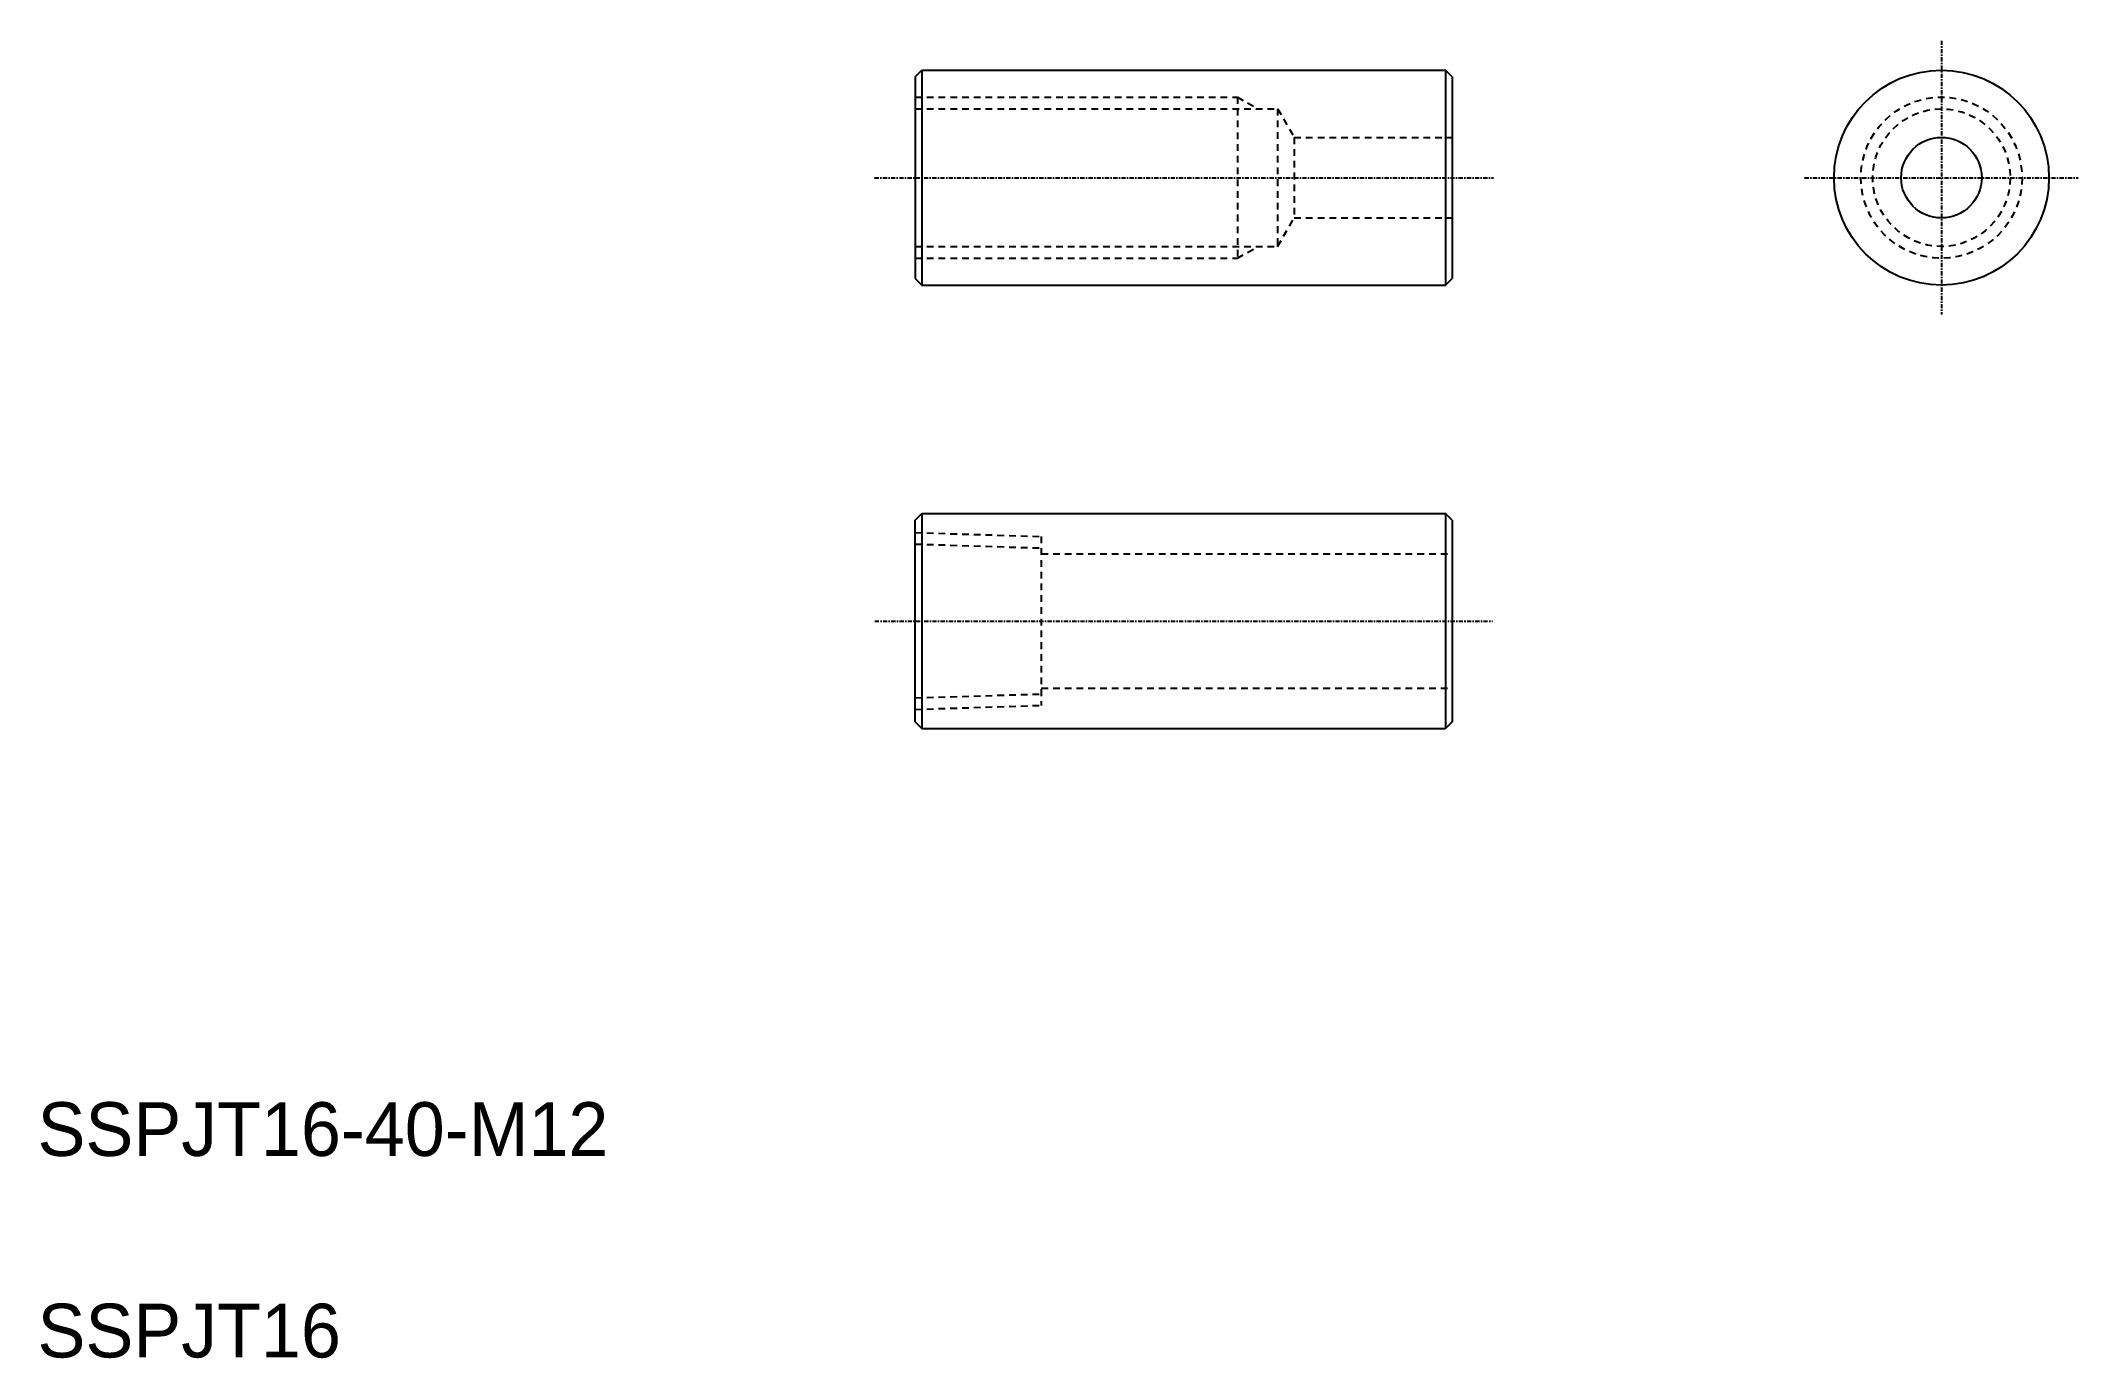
# Model space of a CAD drawing. Extents: x 165 to 317, y 71 to 169.
import ezdxf

# ---------------------------------------------------------------- set-up
doc = ezdxf.new("R2010")
doc.units = 0
doc.header["$LTSCALE"] = 0.25
doc.linetypes.add('CENTER', pattern=[2, 1.25, -0.25, 0.25, -0.25])
doc.linetypes.add('DASHED', pattern=[3.5, 2, -1.5])
doc.layers.get('0').update_dxf_attribs({"linetype": 'CONTINUOUS'})
doc.layers.add('CENTER', color=1, linetype='CENTER')

msp = doc.modelspace()

# ---------------------------------------------------------------- linework, layer by layer
for p, q in [((230.19, 166.22), (230.69, 166.72)), ((230.19, 166.22), (230.19, 151.22)), ((230.69, 166.72), (269.69, 166.72)), ((230.69, 166.72), (230.69, 150.72)), ((240.44, 166.72), (240.44, 166.72)), ((250.19, 166.72), (250.19, 166.72)), ((269.69, 166.72), (269.69, 150.72)), ((270.19, 166.22), (269.69, 166.72)), ((270.19, 166.22), (270.19, 151.22)), ((230.19, 164.72), (230.19, 152.72)), ((230.19, 151.22), (230.69, 150.72)), ((230.69, 150.72), (269.69, 150.72)), ((269.69, 150.72), (270.19, 151.22)), ((230.19, 133.22), (230.69, 133.72)), ((230.69, 133.72), (269.69, 133.72)), ((230.69, 133.72), (230.69, 117.72)), ((269.69, 133.72), (269.69, 117.72)), ((270.19, 133.22), (269.69, 133.72)), ((230.19, 118.22), (230.19, 133.22)), ((270.19, 133.22), (270.19, 118.22)), ((230.19, 118.22), (230.69, 117.72)), ((230.69, 117.72), (269.69, 117.72)), ((270.19, 118.22), (269.69, 117.72))]:
    msp.add_line(p, q)
at = {"color": 3, "linetype": 'DASHED'}
for p, q in [((230.19, 164.72), (254.19, 164.72)), ((254.19, 164.72), (254.19, 152.72)), ((254.19, 164.72), (255.71, 163.85)), ((230.19, 163.85), (257.19, 163.85)), ((257.19, 163.85), (258.42, 161.72)), ((257.19, 163.85), (257.19, 153.6)), ((258.42, 161.72), (270.19, 161.72)), ((258.42, 161.72), (258.42, 155.72)), ((257.19, 153.6), (258.42, 155.72)), ((258.42, 155.72), (270.19, 155.72)), ((230.19, 153.6), (257.19, 153.6)), ((254.19, 152.72), (255.71, 153.6)), ((230.19, 152.72), (254.19, 152.72)), ((230.19, 132.3), (239.59, 132.01)), ((239.59, 132.01), (239.59, 119.44)), ((230.19, 131.45), (239.59, 131.15)), ((239.59, 130.72), (270.19, 130.72)), ((230.19, 120), (239.59, 120.29)), ((239.59, 120.72), (270.19, 120.72)), ((230.19, 119.14), (239.59, 119.44))]:
    msp.add_line(p, q, dxfattribs=at)
for radius in [8, 3]:
    msp.add_circle((306.62, 158.72), radius)
for radius in [6, 5.12]:
    msp.add_circle((306.62, 158.72), radius, dxfattribs=at)
at = {"layer": 'CENTER', "color": 1, "linetype": 'CENTER'}
for p, q in [((306.62, 168.91), (306.62, 148.53)), ((227.18, 158.72), (273.25, 158.72)), ((296.43, 158.72), (316.81, 158.72)), ((227.19, 125.72), (273.19, 125.72))]:
    msp.add_line(p, q, dxfattribs=at)

# ---------------------------------------------------------------- texts
for s, p in [('SSPJT16-40-M12', (164.84, 85.9)), ('SSPJT16', (164.84, 70.9))]:
    msp.add_text(s, height=4).set_placement(p)

doc.saveas('drawing.dxf')
